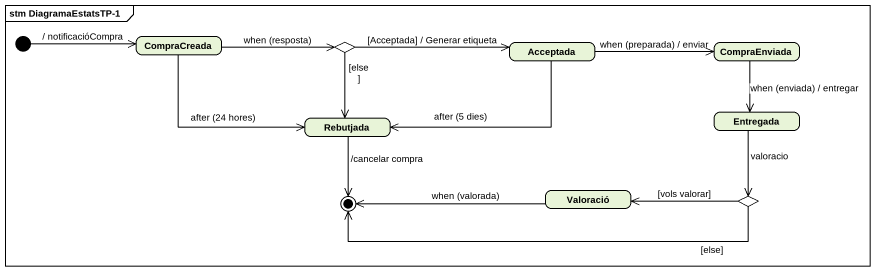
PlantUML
@startuml
mainframe stm DiagramaEstatsTP-1
hide empty description
state CompraCreada
state choice1 <<choice>>
state Acceptada
state CompraEnviada
state Rebutjada
state Entregada
state Valoració
state choice2 <<choice>>
[*] -right-> CompraCreada : / notificacióCompra
CompraCreada -right-> choice1 : when (resposta)
CompraCreada -right-> Rebutjada : after (24 hores)
choice1 -right-> Acceptada : [Acceptada] / Generar etiqueta
choice1 --> Rebutjada : [else ]
Acceptada -right-> CompraEnviada : when (preparada) / enviar
Acceptada -left-> Rebutjada : after (5 dies)
CompraEnviada --> Entregada : when (enviada) / entregar
Entregada --> choice2 : valoracio
choice2 -left-> Valoració : [vols valorar]
Rebutjada --> [*] : /cancelar compra
Valoració -left-> [*] : when (valorada)
choice2 -left-> [*] : [else]
@enduml
